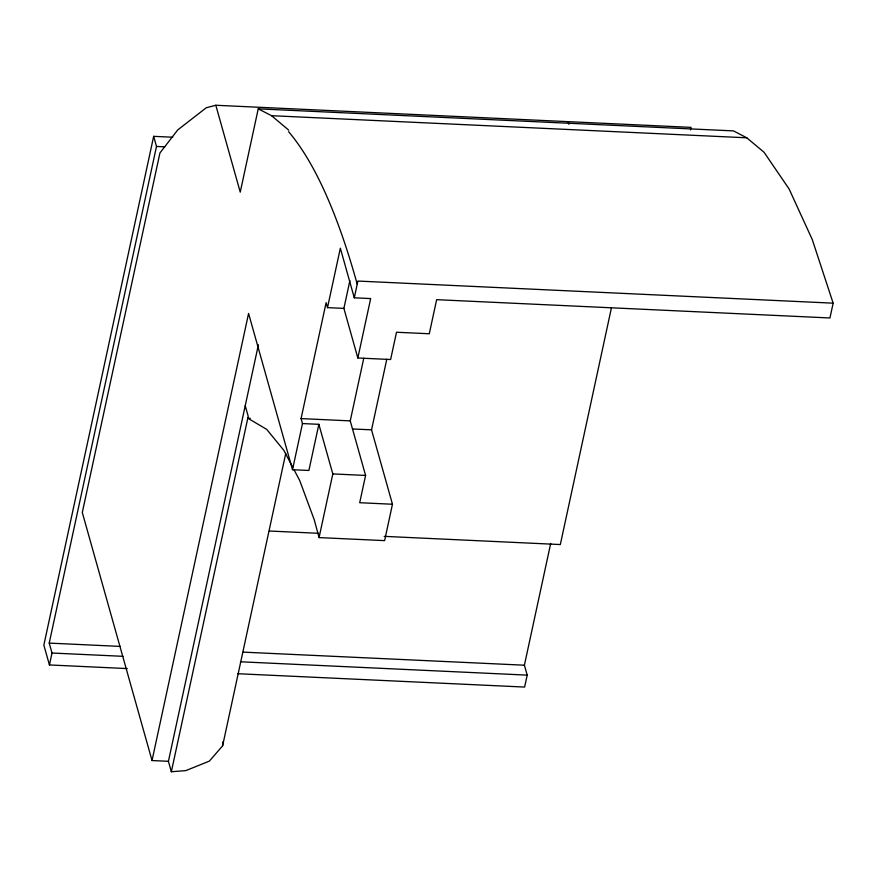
<?xml version="1.0" encoding="UTF-8"?>
<svg xmlns="http://www.w3.org/2000/svg" width="877" height="877" viewBox="0 0 877 877"><rect width="100%" height="100%" fill="white"/><g stroke="black" fill="none" stroke-linecap="round" stroke-linejoin="round"><path stroke-width="1.32" d="M258.397 344.76L168.417 761.302L171.344 771.738L185.814 770.62L209.373 761.104L222.605 745.845L222.802 741.832M172.78 137.229L153.661 136.341L43.85 645.121L49.43 664.952L127.264 668.581M49.43 664.952L52.006 653.025L49.222 643.104L156.501 146.448L153.661 136.341M349.879 280.662L343.894 308.397L357.838 357.991L390.616 359.515L396.503 332.24L429.281 333.764L436.647 299.671L829.949 317.967L833.15 303.168L812.266 239.553L789.114 188.993L764.064 152.28L746.798 137.799L733.49 130.903L258.233 108.847L240.243 192.151L215.819 105.262L206.27 107.75L177.746 129.917L159.943 152.938L82.295 512.508L152.028 760.545L168.417 761.302M152.028 760.545L248.575 313.451L292.512 469.71L308.89 470.467L318.855 424.325L302.477 423.558L301.074 418.592L326.112 302.664L327.505 307.63L343.894 308.397M171.344 771.738L248.213 416.29L245.275 405.854M222.605 745.845L285.77 453.332M292.512 469.71L302.477 423.558M327.505 307.63L340.342 248.202L354.286 297.807L370.675 298.575L357.838 357.991M354.286 297.807L357.904 281.057L833.15 303.168M386.79 359.252L371.541 429.84L392.468 504.242L384.608 540.627L319.064 537.59L332.811 473.92L318.855 424.325M392.468 504.242L359.691 502.718L365.588 475.444L350.241 420.883L363.769 358.255M237.864 673.722L524.621 687.064L527.198 675.126L524.402 665.204L550.701 543.433M611.401 308.002L560.326 544.551L384.159 536.351M690.484 129.928L691.054 127.373L215.819 105.262M250.329 418.285L247.785 418.176L266.74 429.412L283.786 450.274L292.71 467.233M258.233 108.847L271.552 115.687L746.798 137.799M156.501 146.448L164.69 146.832M301.074 418.592L350.241 420.883M352.422 428.952L371.541 429.84M332.811 473.92L365.588 475.444M269.436 531.023L318.603 533.304M49.222 643.104L120.226 646.404M243.115 652.126L524.402 665.204M52.006 653.025L123.01 656.325M240.441 661.784L527.198 675.126M271.552 115.687L288.763 130.169M293.981 469.655L299.726 480.552L314.229 519.743L319.064 537.59M568.153 121.662L568.888 124.293M288.599 131.693A945.527 223.153 -87.3 0 1 357.224 284.203"/></g></svg>
